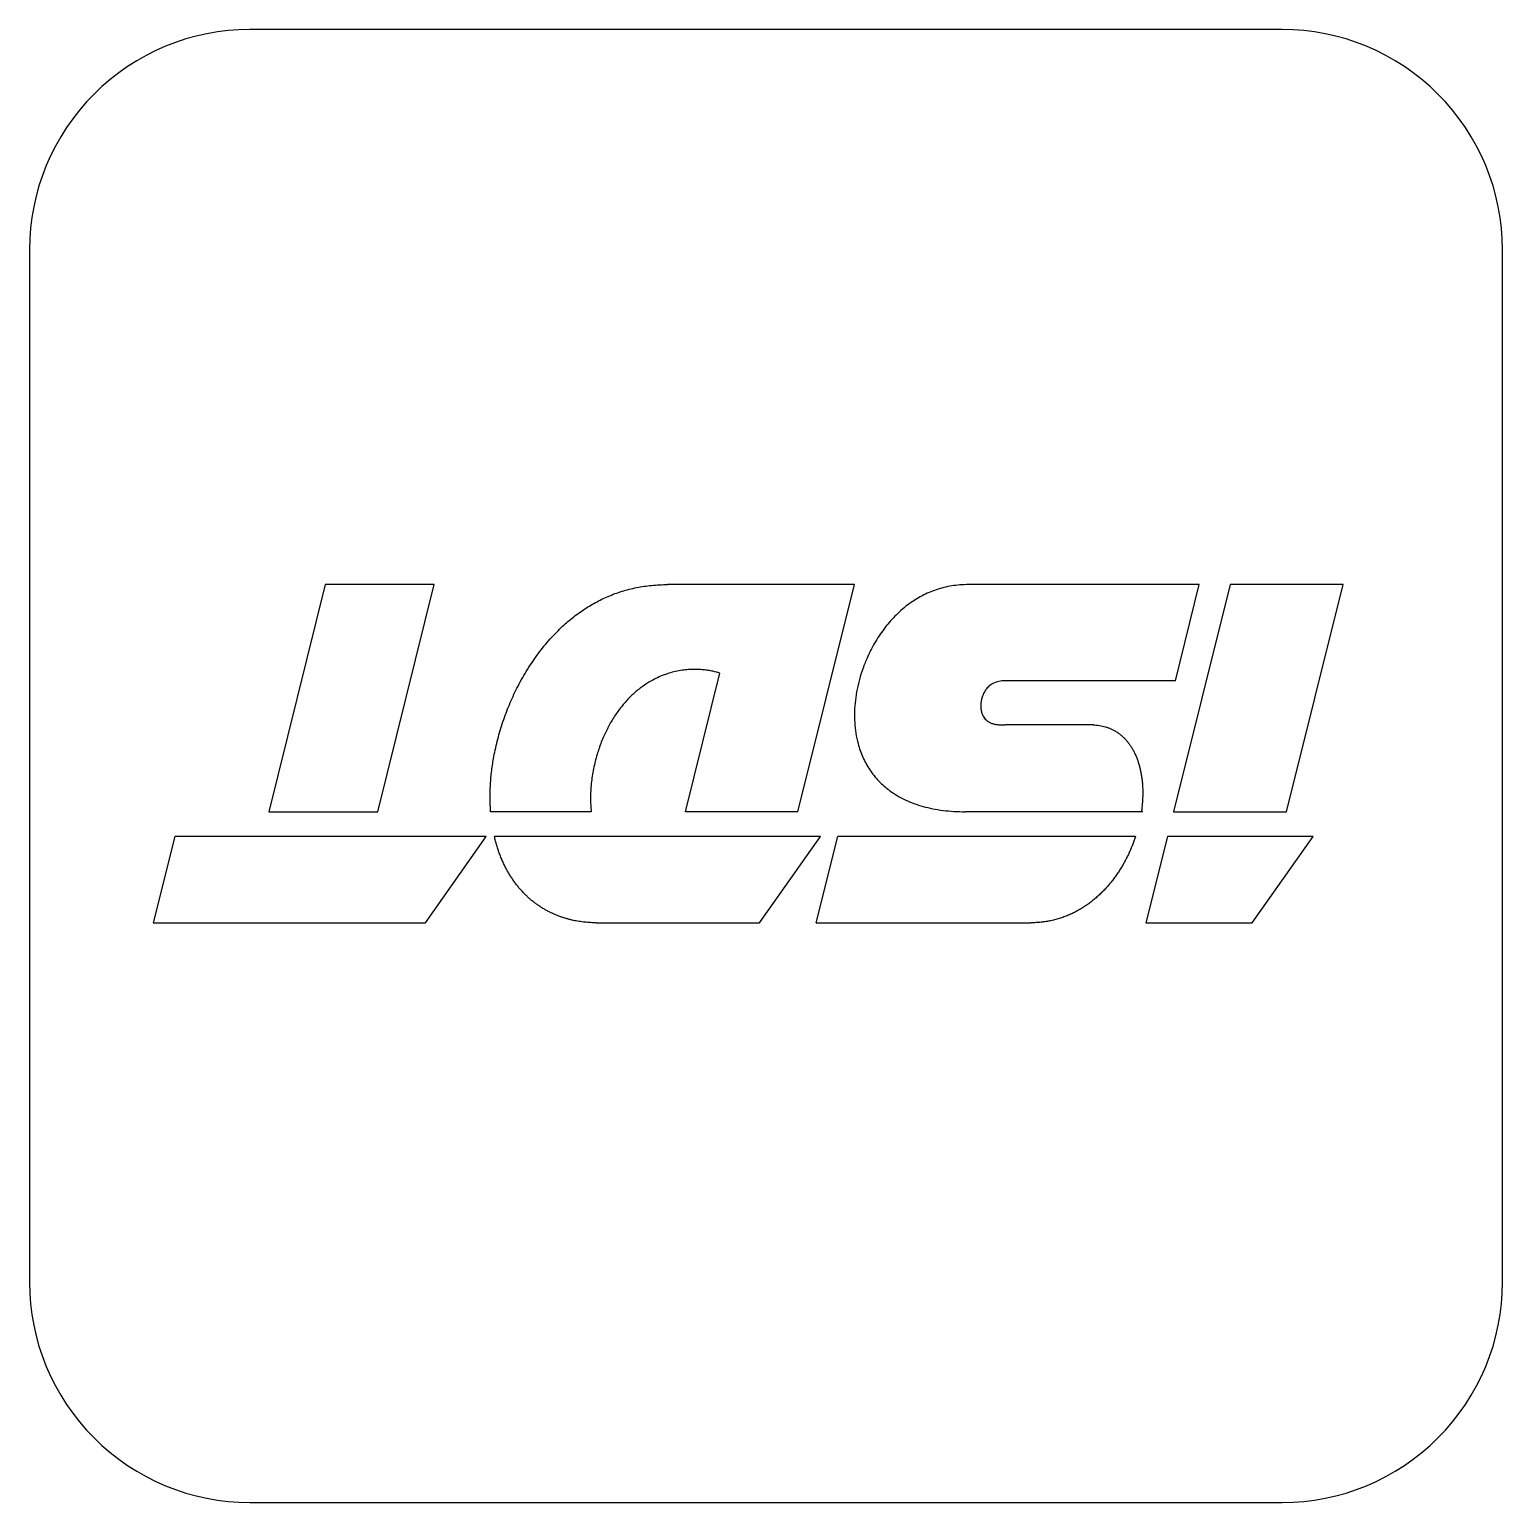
# Model space of a CAD drawing. Header units: millimetres. Extents: x -1 to 72.5, y -72.5 to 1.
import ezdxf

# ---------------------------------------------------------------- set-up
doc = ezdxf.new("R2010")
doc.units = ezdxf.units.MM
doc.layers.get('0').update_dxf_attribs({"linetype": 'CONTINUOUS'})

msp = doc.modelspace()

# ---------------------------------------------------------------- linework, layer by layer
for p, q in [((40.165, -26.699), (30.831, -26.699)), ((37.345, -38.032), (40.165, -26.699)), ((57.371, -26.699), (45.853, -26.699)), ((56.177, -31.497), (57.371, -26.699)), ((31.728, -38.032), (33.449, -31.118)), ((56.177, -31.497), (47.69, -31.497)), ((52.078, -33.699), (47.69, -33.699)), ((27.033, -38.032), (22.012, -38.032)), ((37.345, -38.032), (31.728, -38.032)), ((54.551, -38.032), (45.687, -38.032)), ((38.464, -39.265), (22.198, -39.264)), ((35.425, -43.572), (38.464, -39.265)), ((38.256, -43.572), (39.328, -39.265)), ((54.188, -39.266), (39.328, -39.265)), ((27.27, -43.572), (35.425, -43.572)), ((38.256, -43.572), (48.968, -43.572))]:
    msp.add_line(p, q)
msp.add_lwpolyline([(-1, -10), (-1, -61.5, 0.414214), (10, -72.5), (61.5, -72.5, 0.414214), (72.5, -61.5), (72.5, -10, 0.414214), (61.5, 1), (10, 1, 0.414214)], format="xyb", close=True)
for points in [[(13.759, -26.699), (10.938, -38.032), (16.38, -38.032), (19.2, -26.699)], [(61.726, -38.032), (64.546, -26.699), (58.909, -26.699), (56.089, -38.032)], [(10.632, -39.264), (6.252, -39.264), (5.18, -43.572), (18.755, -43.572), (21.795, -39.264), (16.073, -39.264)], [(60.007, -43.572), (63.045, -39.266), (61.419, -39.266), (55.782, -39.266), (54.71, -43.572)]]:
    msp.add_lwpolyline(points, close=True)
for points, degree in [([(22.012, -38.032), (21.781, -35.053), (22.729, -31.506), (24.879, -28.266), (27.542, -26.699), (30.831, -26.699)], 5), ([(45.853, -26.699), (41.959, -26.699), (39.647, -30.094), (38.234, -35.484), (41.205, -38.032), (45.687, -38.032)], 5), ([(33.449, -31.118), (31.946, -30.641), (28.376, -30.504), (26.693, -35.12), (27.033, -38.032)], 4), ([(47.69, -31.497), (46.346, -31.519), (46.378, -32.688), (46.109, -33.762), (47.69, -33.699)], 4), ([(52.078, -33.699), (53.482, -33.742), (54.395, -34.758), (54.723, -36.345), (54.479, -38.032)], 4), ([(27.27, -43.572), (25.976, -43.572), (24.555, -43.191), (23.375, -42.276), (22.578, -40.911), (22.198, -39.264)], 5), ([(27.761, -39.264), (27.761, -39.264), (27.761, -39.264), (27.762, -39.265), (27.762, -39.265), (27.762, -39.265)], 5), ([(54.188, -39.266), (53.644, -40.927), (52.557, -42.515), (50.956, -43.572), (48.968, -43.572)], 4)]:
    msp.add_open_spline(points, degree=degree)

doc.saveas('drawing.dxf')
